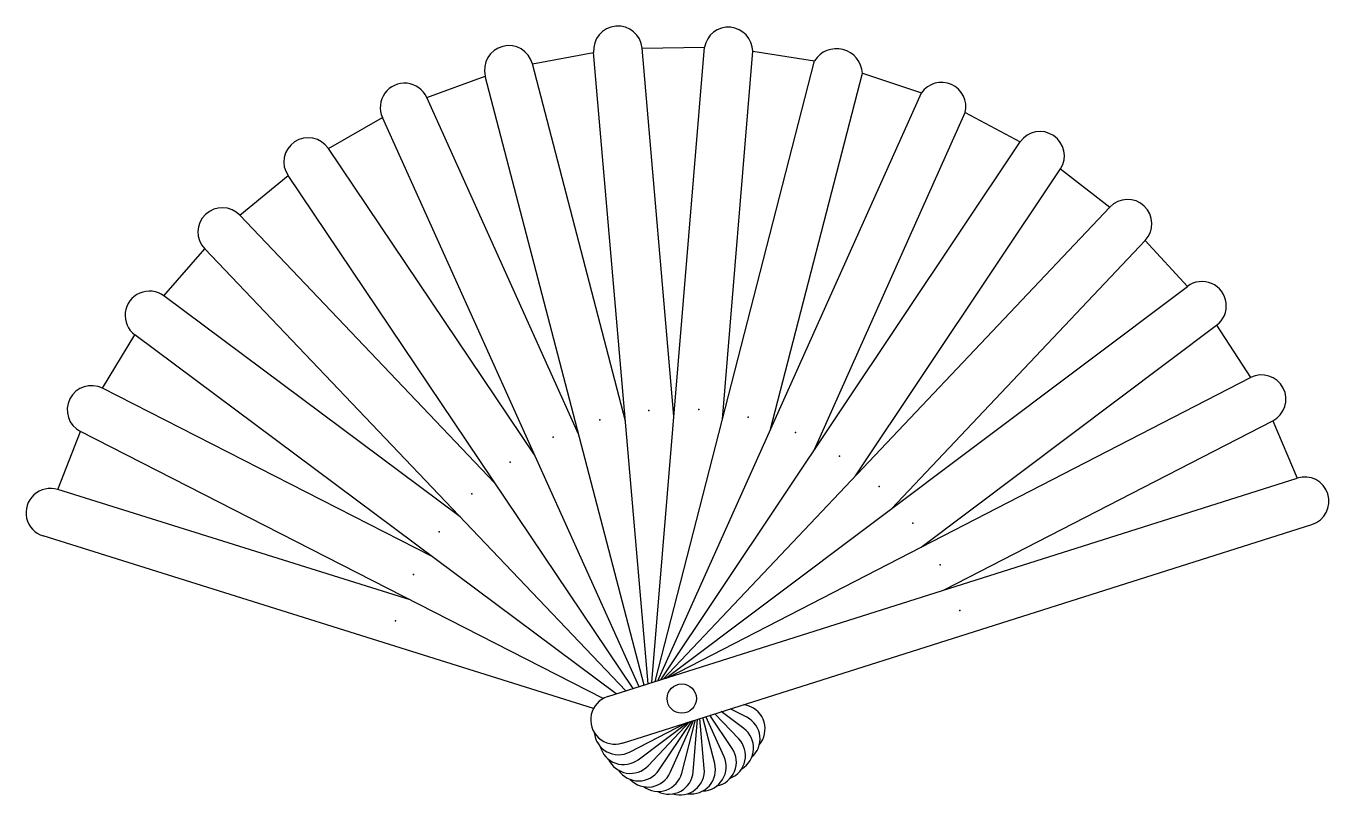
# Model space of a CAD drawing. Header units: millimetres. Extents: x -466 to 136, y -105 to 250.
import ezdxf

# ---------------------------------------------------------------- set-up
doc = ezdxf.new("R2010")
doc.units = ezdxf.units.MM
doc.header["$PDSIZE"] = -1

msp = doc.modelspace()

# ---------------------------------------------------------------- linework, layer by layer
at = {"color": 7, "linetype": 'Continuous'}
for p, q in [((-232.08, 232.98), (-203.73, 238.24)), ((-178.52, -53.99), (-203.73, 238.24)), ((-181.31, 240.18), (-152.48, 240.61)), ((-166.62, 69.94), (-181.31, 240.18)), ((-176.85, -53.46), (-152.48, 240.61)), ((-144.16, 68.46), (-130.14, 238.75)), ((-130.14, 238.75), (-101.55, 234.34)), ((-189.01, 67.62), (-232.08, 232.98)), ((-175.35, -52.99), (-101.55, 234.34)), ((-280.92, 217.35), (-253.86, 227.3)), ((-180.44, -54.6), (-253.86, 227.3)), ((-122.16, 63.19), (-79.42, 228.64)), ((-79.42, 228.64), (-52.13, 219.48)), ((-210.7, 61.57), (-280.92, 217.35)), ((-174.03, -52.57), (-52.13, 219.48)), ((-326.44, 193.75), (-301.43, 208.1)), ((-182.69, -55.32), (-301.43, 208.1)), ((-101.56, 54.41), (-31.86, 210.42)), ((-31.86, 210.42), (-6.45, 196.83)), ((-231.06, 51.97), (-326.44, 193.75)), ((-172.73, -52.15), (-6.45, 196.83)), ((-367.35, 162.84), (-345.11, 181.19)), ((-185.42, -56.18), (-345.11, 181.19)), ((-82.63, 42.23), (12.27, 184.33)), ((12.27, 184.33), (35.04, 166.66)), ((-249.52, 39.09), (-367.35, 162.84)), ((-171.54, -51.78), (35.04, 166.66)), ((-66.01, 27.05), (51.4, 151.2)), ((51.4, 151.2), (70.88, 129.95)), ((-402.49, 125.5), (-383.65, 147.32)), ((-188.84, -57.27), (-383.65, 147.32)), ((-170.4, -51.42), (70.88, 129.95)), ((-265.55, 23.29), (-402.49, 125.5)), ((-52.18, 9.29), (84.41, 111.96)), ((84.41, 111.96), (100.05, 87.74)), ((-430.86, 82.78), (-415.95, 107.46)), ((-193.33, -58.69), (-415.95, 107.46)), ((-169.29, -51.06), (100.05, 87.74)), ((-278.7, 5.03), (-430.86, 82.78)), ((-41.53, -10.54), (110.36, 67.74)), ((110.36, 67.74), (121.71, 41.24)), ((-451.65, 35.91), (-441.1, 62.74)), ((-199.31, -60.82), (-441.1, 62.74)), ((-197.25, -59.93), (121.71, 41.24)), ((-288.6, -15.19), (-451.65, 35.91)), ((-190.45, -81.39), (128.52, 19.78)), ((-203.78, -65.36), (-458.38, 14.43)), ((-132.88, -69.49), (-140.57, -65.57)), ((-132.34, -64.17), (-134.26, -63.57)), ((-187.09, -85.56), (-160.67, -71.94)), ((-183.08, -89.11), (-159.94, -71.71)), ((-178.53, -91.93), (-159.18, -71.47)), ((-173.57, -93.95), (-158.39, -71.22)), ((-168.34, -95.11), (-157.56, -70.95)), ((-163, -95.37), (-156.65, -70.67)), ((-157.68, -94.72), (-155.68, -70.36)), ((-152.55, -93.21), (-154.55, -70)), ((-147.74, -90.85), (-153.28, -69.6)), ((-143.4, -87.72), (-151.78, -69.12)), ((-139.65, -83.9), (-149.97, -68.55)), ((-136.59, -79.5), (-147.7, -67.83)), ((-134.31, -74.65), (-144.72, -66.88))]:
    msp.add_line(p, q, dxfattribs=at)
msp.add_circle((-163, -60.82), 6.77, dxfattribs=at)
for centre, radius, start, end in [((-192.52, 239.18), 11.25, 5.10565, 184.7565), ((-141.4, 238.64), 11.26, 0.55969, 169.93209), ((-242.96, 230.12), 11.25, 14.71541, 194.48), ((-91.4, 227.93), 12, 3.36454, 147.74812), ((-291.17, 212.73), 11.25, 24.26437, 204.26437), ((-42.83, 213.08), 11.28, 346.37151, 145.4916), ((2.76, 190.36), 11.25, 327.62964, 144.9002), ((-335.77, 187.47), 11.25, 33.93103, 213.93103), ((43.22, 158.93), 11.25, 316.59812, 136.59812), ((-375.5, 155.08), 11.25, 43.5977, 223.5977), ((-409.22, 116.48), 11.25, 53.26437, 233.26437), ((77.65, 120.95), 11.25, 306.93146, 126.93146), ((105.21, 77.74), 11.25, 297.26479, 117.26479), ((-435.98, 72.76), 11.25, 62.9312, 242.9312), ((-455.02, 25.17), 11.25, 72.59793, 252.59812), ((125.12, 30.51), 11.25, 287.59812, 107.59812), ((-193.85, -70.66), 11.25, 107.59812, 287.59812), ((-135.7, -74.91), 11.25, 320.26342, 72.59812), ((-138, -79.52), 11.25, 310.59652, 62.93278), ((-192.25, -75.56), 11.25, 184.9278, 297.26479), ((-141.04, -83.67), 11.25, 300.92414, 53.26637), ((-189.84, -80.11), 11.25, 194.59447, 306.93146), ((-148.95, -90.23), 11.25, 280.90833, 34.2359), ((-144.74, -87.26), 11.25, 291.92498, 43.59812), ((-186.71, -84.2), 11.25, 204.26114, 316.59812), ((-153.66, -92.34), 11.25, 271.93057, 24.26303), ((-182.93, -87.7), 11.25, 213.9278, 326.26479), ((-178.62, -90.52), 11.25, 223.59447, 335.93146), ((-173.9, -92.57), 11.25, 233.26114, 345.59812), ((-168.9, -93.81), 11.25, 242.92784, 355.31297), ((-163.76, -94.18), 11.25, 252.59442, 4.93146), ((-158.63, -93.69), 11.25, 262.26011, 14.59736)]:
    msp.add_arc(centre, radius, start, end, dxfattribs=at)
for p in [(-178.14, 72.52), (-155.08, 72.94), (-200.8, 68.23), (-132.28, 69.48), (-110.38, 62.25), (-222.42, 60.19), (-242.38, 48.64), (-90.01, 51.44), (-71.74, 37.36), (-260.12, 33.91), (-56.1, 20.42), (-275.13, 16.4), (-43.52, 1.09), (-286.99, -3.38), (-34.37, -20.08), (-295.36, -24.87)]:
    msp.add_point(p, dxfattribs=at)

doc.saveas('drawing.dxf')
